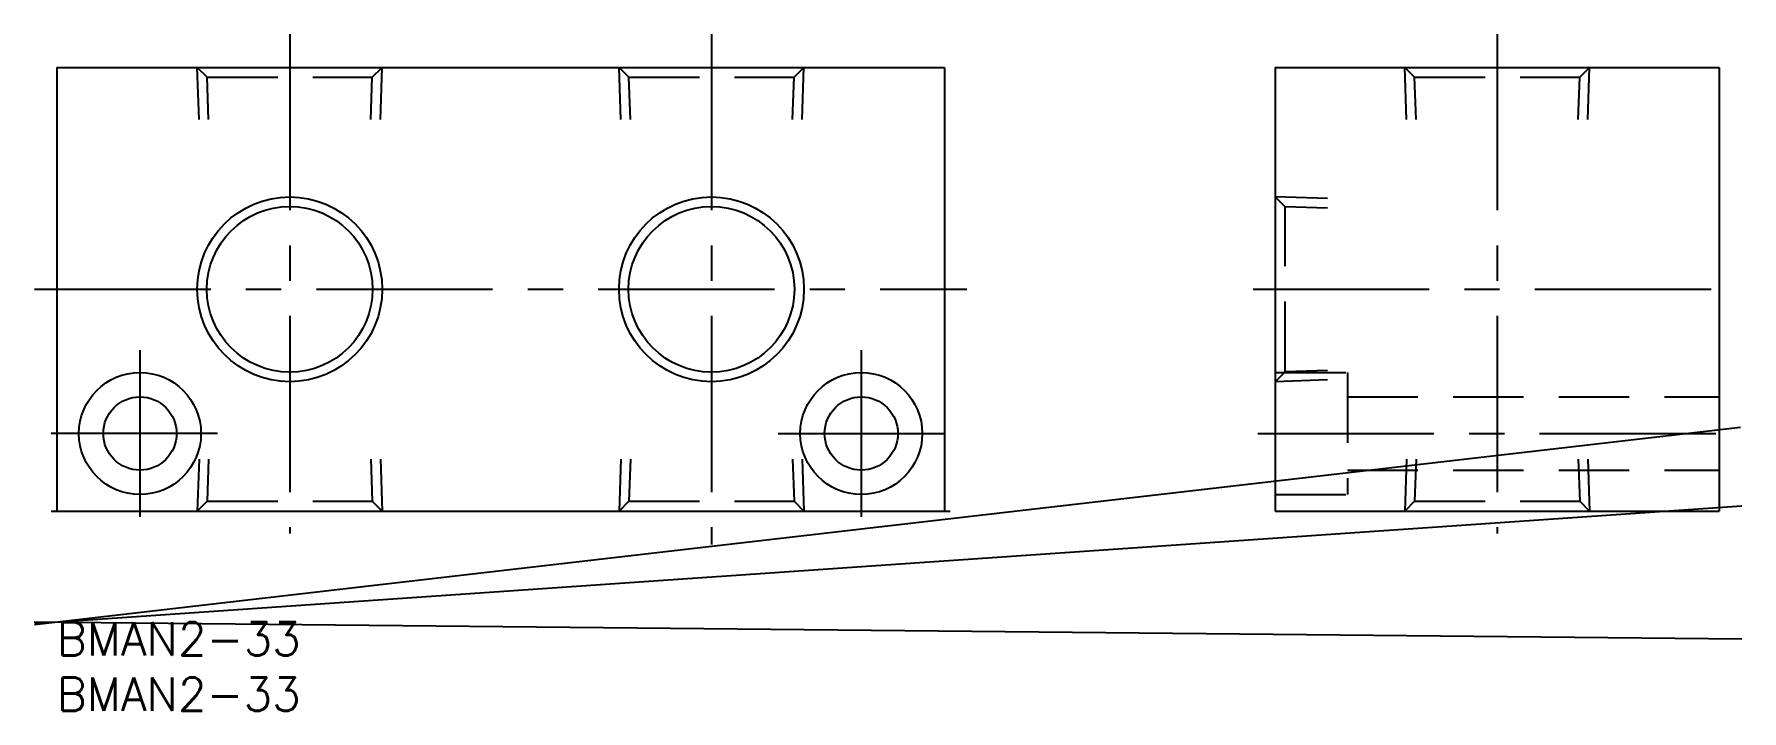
# Model space of a CAD drawing. Extents: x -2 to 152, y -8 to 53.
import ezdxf

# ---------------------------------------------------------------- set-up
doc = ezdxf.new("R2010")
doc.units = 0
doc.header["$LTSCALE"] = 0.5
doc.linetypes.add('CENTER', pattern=[50.8, 31.75, -6.35, 6.35, -6.35])
doc.linetypes.add('DASHED', pattern=[19.05, 12.7, -6.35])
for name, color, linetype in [('MSM_CENTER', 1, 'CENTER'), ('MSM_CONTINUOUS', 7, 'CONTINUOUS'), ('MSM_DASHED', 4, 'DASHED'), ('MSM_NARROW', 5, 'CONTINUOUS'), ('MSM_PART_NUMBER', 7, 'CONTINUOUS')]:
    doc.layers.add(name, color=color, linetype=linetype)
doc.styles.get("Standard").update_dxf_attribs({"font": 'txt.shx', "height": 2, "bigfont": 'bigfont.shx'})

# ---------------------------------------------------------------- blocks, each defined once
blk = doc.blocks.new('*U33')
at = {"layer": 'MSM_PART_NUMBER'}
blk.add_text('BMAN2-33', height=3, dxfattribs=at).set_placement((0, -3))
blk = doc.blocks.new('*U34')
at = {"layer": 'MSM_PART_NUMBER'}
blk.add_text('BMAN2-33', height=3, dxfattribs=at).set_placement((0, -8))

msp = doc.modelspace()

# ---------------------------------------------------------------- linework, layer by layer
at = {"layer": 'MSM_CENTER'}
for p, q in [((21, 53), (21, 8)), ((59, 53), (59, 7)), ((129.8, 53), (129.8, 8)), ((-2, 30), (82, 30)), ((107.8, 30), (151.8, 30)), ((7.5, 24.5), (7.5, 9.5)), ((72.5, 24.5), (72.5, 9.5)), ((14.5, 17), (-0.5, 17)), ((65, 17), (80, 17)), ((108.23, 17), (151.19, 17))]:
    msp.add_line(p, q, dxfattribs=at)
at = {"layer": 'MSM_CONTINUOUS', "linetype": 'CONTINUOUS'}
for p, q in [((0, 50), (80, 50)), ((0, 50), (0, 10)), ((80, 50), (80, 10)), ((109.8, 50), (149.8, 50)), ((109.8, 50), (109.8, 10)), ((149.8, 50), (149.8, 10)), ((-0.5, 10), (80.5, 10)), ((109.8, 10), (149.8, 10))]:
    msp.add_line(p, q, dxfattribs=at)
at = {"layer": 'MSM_CONTINUOUS'}
for p, q in [((-2, -0.23), (151.74, 17.58)), ((-1.98, -0.14), (151.84, 10.48)), ((-2.03, 0.02), (151.85, -1.51))]:
    msp.add_line(p, q, dxfattribs=at)
at = {"layer": 'MSM_CONTINUOUS', "linetype": 'CONTINUOUS'}
for centre, radius in [((21, 30), 7.47), ((59, 30), 7.47), ((7.5, 17), 5.5), ((72.5, 17), 5.5), ((7.5, 17), 3.3), ((72.5, 17), 3.3)]:
    msp.add_circle(centre, radius, dxfattribs=at)
at = {"layer": 'MSM_DASHED'}
for p, q in [((13.56, 49.11), (12.67, 50)), ((12.83, 45.3), (12.67, 50)), ((28.44, 49.11), (29.33, 50)), ((29.17, 45.3), (29.33, 50)), ((51.56, 49.11), (50.67, 50)), ((50.83, 45.3), (50.67, 50)), ((66.44, 49.11), (67.33, 50)), ((67.17, 45.3), (67.33, 50)), ((122.36, 49.11), (121.47, 50)), ((121.63, 45.3), (121.47, 50)), ((137.24, 49.11), (138.13, 50)), ((137.97, 45.3), (138.13, 50)), ((13.56, 49.11), (28.44, 49.11)), ((13.69, 45.3), (13.56, 49.11)), ((28.31, 45.3), (28.44, 49.11)), ((51.56, 49.11), (66.44, 49.11)), ((51.69, 45.3), (51.56, 49.11)), ((66.31, 45.3), (66.44, 49.11)), ((122.36, 49.11), (137.24, 49.11)), ((122.49, 45.3), (122.36, 49.11)), ((137.11, 45.3), (137.24, 49.11)), ((110.69, 37.44), (109.8, 38.33)), ((114.5, 38.17), (109.8, 38.33)), ((110.69, 22.56), (110.69, 37.44)), ((114.5, 37.31), (110.69, 37.44)), ((110.69, 22.56), (109.8, 21.67)), ((109.8, 22.5), (116.3, 22.5)), ((114.5, 21.83), (109.8, 21.67)), ((114.5, 22.69), (110.69, 22.56)), ((116.3, 22.5), (116.3, 11.5)), ((116.3, 20.3), (149.8, 20.3)), ((12.83, 14.7), (12.67, 10)), ((13.69, 14.7), (13.56, 10.89)), ((28.31, 14.7), (28.44, 10.89)), ((29.17, 14.7), (29.33, 10)), ((50.83, 14.7), (50.67, 10)), ((51.69, 14.7), (51.56, 10.89)), ((66.31, 14.7), (66.44, 10.89)), ((67.17, 14.7), (67.33, 10)), ((121.63, 14.7), (121.47, 10)), ((122.49, 14.7), (122.36, 10.89)), ((137.11, 14.7), (137.24, 10.89)), ((137.97, 14.7), (138.13, 10)), ((116.3, 13.7), (149.8, 13.7)), ((13.56, 10.89), (12.67, 10)), ((13.56, 10.89), (28.44, 10.89)), ((28.44, 10.89), (29.33, 10)), ((51.56, 10.89), (50.67, 10)), ((51.56, 10.89), (66.44, 10.89)), ((66.44, 10.89), (67.33, 10)), ((109.8, 11.5), (116.3, 11.5)), ((122.36, 10.89), (121.47, 10)), ((122.36, 10.89), (137.24, 10.89)), ((137.24, 10.89), (138.13, 10))]:
    msp.add_line(p, q, dxfattribs=at)
at = {"layer": 'MSM_NARROW'}
for centre in [(21, 30), (59, 30)]:
    msp.add_circle(centre, 8.33, dxfattribs=at)

# ---------------------------------------------------------------- block references
at = {"layer": 'MSM_CONTINUOUS'}
for name in ['*U33', '*U34']:
    msp.add_blockref(name, (0, 0), dxfattribs=at)

doc.saveas('drawing.dxf')
